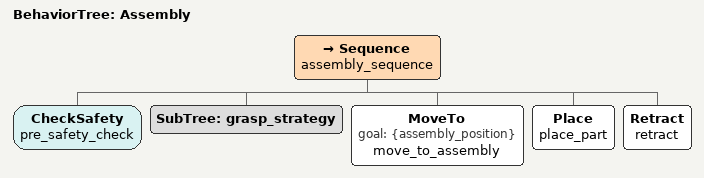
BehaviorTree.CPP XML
<?xml version="1.0"?>
<!--
  assembly.xml
  BehaviorTree for assembly operation (subtree composition example).
-->
<root BTCPP_format="4">
  <BehaviorTree ID="Assembly">
    <Sequence name="assembly_sequence">
      <CheckSafety name="pre_safety_check"/>
      <SubTree ID="grasp_strategy"/>
      <MoveTo goal="{assembly_position}" name="move_to_assembly"/>
      <Place name="place_part"/>
      <Retract name="retract"/>
    </Sequence>
  </BehaviorTree>

</root>
